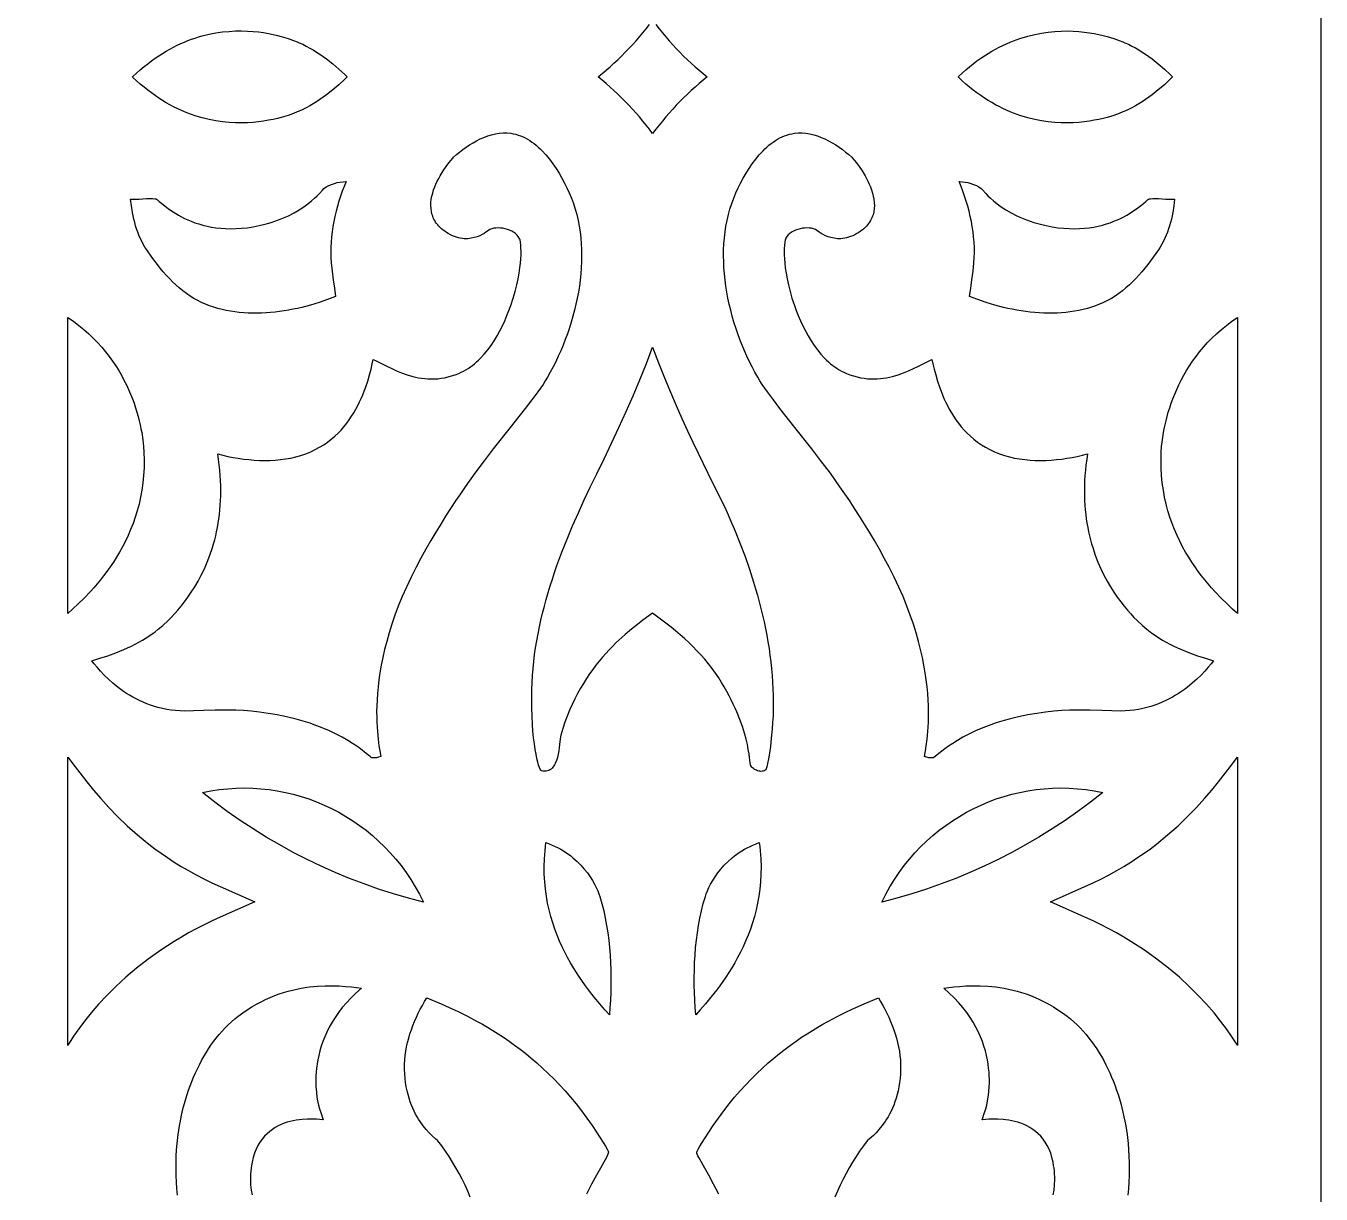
# Model space of a CAD drawing. Extents: x -375 to 375, y -1025 to 1025.
# Drawn here: x 192.5 to 270, y 266 to 335.9 of the extents above; entities that cross this region are included whole.
import ezdxf

# ---------------------------------------------------------------- set-up
doc = ezdxf.new("R2010")
doc.units = 0
doc.layers.add('LAYER_1', color=18, linetype='CONTINUOUS')
doc.layers.add('LAYER_2', color=174, linetype='CONTINUOUS')

msp = doc.modelspace()

# ---------------------------------------------------------------- linework, layer by layer
at = {"layer": 'LAYER_1'}
for points in [[(205.751, 335.628), (206.09, 335.606), (206.415, 335.573), (206.723, 335.532), (207.015, 335.482), (207.29, 335.427), (207.546, 335.368), (207.782, 335.306), (208.192, 335.183), (208.511, 335.071), (208.732, 334.983), (208.847, 334.933), (209.063, 334.834), (209.274, 334.727), (209.483, 334.614), (209.689, 334.495), (209.891, 334.369), (210.091, 334.238), (210.287, 334.101), (210.481, 333.96), (210.858, 333.663), (211.223, 333.351), (211.577, 333.027), (211.722, 332.884), (211.577, 332.741), (211.223, 332.416), (210.858, 332.104), (210.481, 331.807), (210.287, 331.666), (210.091, 331.529), (209.891, 331.398), (209.689, 331.272), (209.483, 331.153), (209.274, 331.04), (209.063, 330.933), (208.847, 330.834), (208.732, 330.784), (208.511, 330.697), (208.192, 330.584), (207.782, 330.461), (207.546, 330.399), (207.29, 330.34), (207.015, 330.285), (206.723, 330.236), (206.415, 330.194), (206.09, 330.161), (205.751, 330.139), (205.398, 330.13), (205.032, 330.135), (204.655, 330.156), (204.267, 330.194), (203.869, 330.252), (203.462, 330.331), (203.047, 330.433), (202.837, 330.493), (202.626, 330.559), (202.413, 330.632), (202.199, 330.711), (201.983, 330.798), (201.766, 330.891), (201.549, 330.993), (201.33, 331.101), (201.111, 331.218), (200.891, 331.342), (200.671, 331.475), (200.45, 331.616), (200.229, 331.766), (200.008, 331.924), (199.787, 332.092), (199.567, 332.269), (199.346, 332.456), (199.126, 332.652), (198.906, 332.858), (198.882, 332.884), (198.906, 332.909), (199.126, 333.115), (199.346, 333.311), (199.567, 333.498), (199.787, 333.675), (200.008, 333.843), (200.229, 334.001), (200.45, 334.151), (200.671, 334.292), (200.891, 334.425), (201.111, 334.55), (201.33, 334.666), (201.549, 334.775), (201.766, 334.876), (201.983, 334.969), (202.199, 335.056), (202.413, 335.135), (202.626, 335.208), (202.837, 335.274), (203.047, 335.334), (203.462, 335.436), (203.869, 335.515), (204.267, 335.573), (204.655, 335.611), (205.032, 335.632), (205.398, 335.637)], [(255.16, 335.625), (255.499, 335.604), (255.824, 335.571), (256.133, 335.53), (256.425, 335.481), (256.699, 335.426), (256.955, 335.367), (257.191, 335.306), (257.6, 335.183), (257.919, 335.071), (258.14, 334.983), (258.255, 334.933), (258.47, 334.834), (258.681, 334.728), (258.889, 334.615), (259.094, 334.495), (259.296, 334.37), (259.494, 334.239), (259.69, 334.102), (259.882, 333.96), (260.258, 333.664), (260.621, 333.351), (260.973, 333.027), (261.117, 332.884), (260.973, 332.74), (260.621, 332.416), (260.258, 332.104), (259.882, 331.807), (259.69, 331.665), (259.494, 331.529), (259.296, 331.397), (259.094, 331.272), (258.889, 331.152), (258.681, 331.039), (258.47, 330.933), (258.255, 330.834), (258.14, 330.784), (257.919, 330.696), (257.6, 330.584), (257.191, 330.461), (256.955, 330.4), (256.699, 330.341), (256.425, 330.287), (256.133, 330.238), (255.824, 330.196), (255.499, 330.164), (255.16, 330.142), (254.807, 330.133), (254.441, 330.138), (254.064, 330.159), (253.675, 330.198), (253.277, 330.256), (252.869, 330.335), (252.454, 330.437), (252.244, 330.497), (252.032, 330.563), (251.819, 330.636), (251.604, 330.715), (251.388, 330.802), (251.171, 330.895), (250.953, 330.996), (250.734, 331.105), (250.514, 331.221), (250.293, 331.345), (250.073, 331.478), (249.851, 331.619), (249.63, 331.768), (249.408, 331.927), (249.186, 332.094), (248.964, 332.271), (248.743, 332.457), (248.522, 332.653), (248.301, 332.859), (248.277, 332.884), (248.301, 332.908), (248.522, 333.114), (248.743, 333.31), (248.964, 333.496), (249.186, 333.673), (249.408, 333.841), (249.63, 333.999), (249.851, 334.149), (250.073, 334.289), (250.293, 334.422), (250.514, 334.546), (250.734, 334.663), (250.953, 334.771), (251.171, 334.872), (251.388, 334.966), (251.604, 335.052), (251.819, 335.131), (252.032, 335.204), (252.244, 335.27), (252.454, 335.33), (252.869, 335.432), (253.277, 335.511), (253.675, 335.569), (254.064, 335.608), (254.441, 335.629), (254.807, 335.634)], [(221.283, 329.53), (221.513, 329.51), (221.665, 329.484), (221.814, 329.449), (221.961, 329.406), (222.104, 329.355), (222.245, 329.296), (222.384, 329.229), (222.52, 329.155), (222.653, 329.074), (222.783, 328.986), (222.911, 328.893), (223.035, 328.793), (223.157, 328.688), (223.277, 328.578), (223.393, 328.463), (223.618, 328.219), (223.832, 327.961), (224.034, 327.689), (224.226, 327.408), (224.405, 327.12), (224.574, 326.828), (224.731, 326.534), (224.876, 326.241), (225.01, 325.952), (225.144, 325.632), (225.265, 325.307), (225.371, 324.976), (225.463, 324.64), (225.542, 324.299), (225.609, 323.954), (225.662, 323.605), (225.703, 323.252), (225.731, 322.897), (225.748, 322.539), (225.754, 322.179), (225.748, 321.818), (225.73, 321.455), (225.703, 321.091), (225.665, 320.727), (225.616, 320.364), (225.558, 320), (225.49, 319.638), (225.414, 319.277), (225.328, 318.918), (225.233, 318.561), (225.13, 318.207), (225.019, 317.856), (224.901, 317.508), (224.774, 317.165), (224.641, 316.826), (224.501, 316.492), (224.354, 316.163), (224.2, 315.84), (224.041, 315.523), (223.876, 315.212), (223.705, 314.909), (223.58, 314.7), (223.442, 314.484), (223.292, 314.262), (223.131, 314.032), (222.775, 313.551), (222.379, 313.038), (221.481, 311.908), (220.466, 310.621), (219.924, 309.913), (219.365, 309.159), (218.791, 308.357), (218.5, 307.937), (218.207, 307.504), (217.913, 307.057), (217.617, 306.597), (217.321, 306.123), (217.025, 305.635), (216.728, 305.133), (216.433, 304.615), (216.139, 304.082), (215.846, 303.534), (215.543, 302.936), (215.266, 302.35), (215.013, 301.776), (214.784, 301.215), (214.579, 300.666), (214.394, 300.131), (214.231, 299.61), (214.087, 299.102), (213.961, 298.61), (213.853, 298.132), (213.761, 297.669), (213.685, 297.223), (213.623, 296.792), (213.574, 296.378), (213.537, 295.981), (213.511, 295.602), (213.495, 295.24), (213.488, 294.896), (213.489, 294.571), (213.497, 294.265), (213.51, 293.978), (213.529, 293.71), (213.575, 293.237), (213.627, 292.847), (213.676, 292.544), (213.734, 292.212), (213.607, 292.168), (213.475, 292.138), (213.341, 292.126), (213.274, 292.129), (213.208, 292.137), (213.164, 292.158), (213.093, 292.211), (212.866, 292.394), (212.52, 292.664), (212.299, 292.823), (212.044, 292.994), (211.755, 293.175), (211.431, 293.362), (211.069, 293.552), (210.67, 293.742), (210.232, 293.929), (209.754, 294.11), (209.5, 294.198), (209.235, 294.283), (208.96, 294.364), (208.674, 294.443), (208.097, 294.583), (207.54, 294.699), (207.002, 294.791), (206.485, 294.863), (205.989, 294.917), (205.514, 294.954), (205.06, 294.977), (204.628, 294.989), (204.218, 294.991), (203.831, 294.986), (203.127, 294.963), (202.519, 294.939), (202.009, 294.93), (201.726, 294.939), (201.452, 294.96), (201.184, 294.991), (200.923, 295.032), (200.67, 295.083), (200.424, 295.143), (200.185, 295.211), (199.953, 295.286), (199.728, 295.369), (199.51, 295.459), (199.299, 295.554), (199.095, 295.655), (198.898, 295.761), (198.708, 295.872), (198.524, 295.986), (198.348, 296.103), (198.179, 296.223), (198.016, 296.345), (197.711, 296.592), (197.433, 296.841), (197.181, 297.086), (196.956, 297.323), (196.757, 297.548), (196.584, 297.755), (196.437, 297.941), (196.922, 298.085), (197.404, 298.242), (197.882, 298.414), (198.354, 298.605), (198.586, 298.707), (198.816, 298.815), (199.043, 298.928), (199.266, 299.048), (199.485, 299.173), (199.701, 299.305), (199.912, 299.444), (200.119, 299.589), (200.225, 299.668), (200.42, 299.822), (200.688, 300.051), (201.015, 300.356), (201.195, 300.538), (201.384, 300.739), (201.581, 300.96), (201.782, 301.2), (201.987, 301.461), (202.193, 301.741), (202.398, 302.041), (202.602, 302.361), (202.8, 302.702), (202.993, 303.063), (203.177, 303.444), (203.352, 303.846), (203.514, 304.269), (203.663, 304.713), (203.731, 304.942), (203.796, 305.177), (203.856, 305.417), (203.911, 305.663), (203.962, 305.913), (204.007, 306.169), (204.048, 306.431), (204.082, 306.697), (204.111, 306.969), (204.134, 307.247), (204.15, 307.529), (204.16, 307.817), (204.163, 308.111), (204.159, 308.41), (204.148, 308.714), (204.13, 309.024), (204.103, 309.339), (204.069, 309.66), (204.027, 309.986), (203.976, 310.318), (204.279, 310.242), (204.586, 310.173), (204.896, 310.111), (205.208, 310.057), (205.522, 310.012), (205.837, 309.976), (206.154, 309.949), (206.471, 309.932), (206.787, 309.926), (207.103, 309.931), (207.417, 309.948), (207.73, 309.978), (208.04, 310.02), (208.348, 310.075), (208.652, 310.145), (208.952, 310.229), (209.253, 310.331), (209.54, 310.446), (209.813, 310.574), (210.072, 310.714), (210.318, 310.864), (210.55, 311.025), (210.771, 311.194), (210.979, 311.372), (211.175, 311.558), (211.359, 311.75), (211.533, 311.948), (211.696, 312.151), (211.848, 312.358), (211.991, 312.569), (212.124, 312.782), (212.248, 312.997), (212.362, 313.212), (212.469, 313.428), (212.567, 313.643), (212.658, 313.856), (212.741, 314.066), (212.818, 314.274), (212.951, 314.675), (213.061, 315.052), (213.151, 315.4), (213.224, 315.71), (213.282, 315.978), (213.459, 315.896), (213.66, 315.795), (214.128, 315.553), (214.393, 315.423), (214.678, 315.292), (214.982, 315.168), (215.304, 315.054), (215.643, 314.956), (215.818, 314.914), (215.997, 314.879), (216.18, 314.849), (216.367, 314.827), (216.557, 314.813), (216.751, 314.807), (216.947, 314.81), (217.147, 314.823), (217.35, 314.846), (217.556, 314.881), (217.764, 314.926), (217.975, 314.984), (218.189, 315.055), (218.405, 315.139), (218.55, 315.204), (218.691, 315.276), (218.829, 315.353), (218.964, 315.436), (219.095, 315.525), (219.224, 315.62), (219.349, 315.72), (219.471, 315.824), (219.589, 315.934), (219.705, 316.048), (219.927, 316.288), (220.137, 316.544), (220.335, 316.812), (220.521, 317.092), (220.696, 317.382), (220.86, 317.679), (221.012, 317.981), (221.154, 318.287), (221.285, 318.595), (221.406, 318.902), (221.517, 319.208), (221.66, 319.639), (221.779, 320.047), (221.877, 320.433), (221.956, 320.796), (222.017, 321.134), (222.063, 321.448), (222.095, 321.737), (222.116, 322), (222.126, 322.237), (222.128, 322.447), (222.123, 322.63), (222.114, 322.786), (222.09, 323.011), (222.069, 323.118), (222.049, 323.176), (222.025, 323.231), (221.963, 323.335), (221.884, 323.429), (221.791, 323.515), (221.686, 323.591), (221.571, 323.658), (221.446, 323.715), (221.315, 323.761), (221.179, 323.798), (221.041, 323.824), (220.901, 323.84), (220.762, 323.845), (220.626, 323.839), (220.495, 323.822), (220.371, 323.794), (220.255, 323.754), (220.182, 323.701), (220.027, 323.589), (219.921, 323.521), (219.796, 323.45), (219.655, 323.381), (219.498, 323.317), (219.326, 323.263), (219.14, 323.223), (218.94, 323.201), (218.835, 323.199), (218.728, 323.202), (218.618, 323.211), (218.505, 323.228), (218.389, 323.252), (218.271, 323.285), (218.15, 323.326), (218.027, 323.376), (217.902, 323.436), (217.775, 323.506), (217.663, 323.575), (217.558, 323.646), (217.461, 323.72), (217.37, 323.795), (217.286, 323.872), (217.209, 323.951), (217.139, 324.032), (217.075, 324.114), (217.017, 324.198), (216.964, 324.283), (216.918, 324.37), (216.877, 324.457), (216.842, 324.546), (216.812, 324.636), (216.766, 324.817), (216.74, 325.002), (216.731, 325.188), (216.738, 325.375), (216.759, 325.562), (216.794, 325.749), (216.841, 325.934), (216.898, 326.117), (216.964, 326.296), (217.037, 326.472), (217.117, 326.643), (217.201, 326.808), (217.289, 326.967), (217.469, 327.262), (217.645, 327.522), (217.807, 327.74), (217.942, 327.909), (218.04, 328.023), (218.089, 328.075), (218.265, 328.231), (218.45, 328.384), (218.641, 328.533), (218.839, 328.677), (219.044, 328.813), (219.254, 328.942), (219.468, 329.061), (219.687, 329.17), (219.909, 329.267), (220.134, 329.351), (220.362, 329.42), (220.591, 329.474), (220.821, 329.511), (221.052, 329.531)], [(239.178, 329.511), (239.408, 329.474), (239.638, 329.42), (239.865, 329.351), (240.09, 329.267), (240.313, 329.17), (240.531, 329.061), (240.746, 328.942), (240.956, 328.813), (241.16, 328.677), (241.358, 328.533), (241.55, 328.384), (241.734, 328.231), (241.911, 328.075), (241.96, 328.023), (242.058, 327.909), (242.193, 327.74), (242.354, 327.522), (242.53, 327.262), (242.71, 326.967), (242.798, 326.808), (242.883, 326.643), (242.962, 326.472), (243.036, 326.296), (243.102, 326.117), (243.159, 325.934), (243.205, 325.749), (243.24, 325.562), (243.262, 325.375), (243.269, 325.188), (243.26, 325.002), (243.233, 324.817), (243.188, 324.636), (243.158, 324.546), (243.122, 324.457), (243.082, 324.37), (243.035, 324.283), (242.983, 324.198), (242.925, 324.114), (242.861, 324.032), (242.79, 323.951), (242.713, 323.872), (242.629, 323.795), (242.539, 323.72), (242.441, 323.646), (242.337, 323.575), (242.225, 323.506), (242.098, 323.436), (241.973, 323.376), (241.85, 323.326), (241.729, 323.285), (241.611, 323.252), (241.495, 323.228), (241.382, 323.211), (241.272, 323.202), (241.164, 323.199), (241.059, 323.201), (240.86, 323.223), (240.673, 323.263), (240.501, 323.317), (240.344, 323.381), (240.203, 323.45), (240.079, 323.521), (239.973, 323.589), (239.818, 323.701), (239.745, 323.754), (239.629, 323.794), (239.504, 323.822), (239.373, 323.839), (239.237, 323.845), (239.098, 323.84), (238.959, 323.824), (238.82, 323.798), (238.684, 323.761), (238.553, 323.715), (238.429, 323.658), (238.313, 323.591), (238.208, 323.515), (238.115, 323.429), (238.037, 323.335), (237.975, 323.231), (237.95, 323.176), (237.931, 323.118), (237.91, 323.011), (237.885, 322.786), (237.876, 322.63), (237.872, 322.447), (237.874, 322.237), (237.884, 322), (237.904, 321.737), (237.936, 321.448), (237.982, 321.134), (238.044, 320.796), (238.122, 320.433), (238.221, 320.047), (238.34, 319.639), (238.482, 319.208), (238.593, 318.902), (238.714, 318.595), (238.845, 318.287), (238.987, 317.981), (239.14, 317.679), (239.304, 317.382), (239.478, 317.092), (239.665, 316.812), (239.863, 316.544), (240.073, 316.288), (240.295, 316.048), (240.41, 315.934), (240.529, 315.824), (240.651, 315.72), (240.776, 315.62), (240.904, 315.525), (241.036, 315.436), (241.17, 315.353), (241.308, 315.276), (241.45, 315.204), (241.594, 315.139), (241.81, 315.055), (242.024, 314.984), (242.235, 314.926), (242.444, 314.881), (242.65, 314.846), (242.852, 314.823), (243.052, 314.81), (243.249, 314.807), (243.442, 314.813), (243.633, 314.827), (243.819, 314.849), (244.002, 314.879), (244.181, 314.914), (244.357, 314.956), (244.695, 315.054), (245.017, 315.168), (245.321, 315.292), (245.606, 315.423), (245.872, 315.553), (246.34, 315.795), (246.54, 315.896), (246.717, 315.978), (246.776, 315.71), (246.848, 315.4), (246.938, 315.052), (247.048, 314.675), (247.182, 314.274), (247.258, 314.066), (247.341, 313.856), (247.432, 313.643), (247.531, 313.428), (247.637, 313.212), (247.752, 312.997), (247.876, 312.782), (248.009, 312.569), (248.151, 312.358), (248.304, 312.151), (248.467, 311.948), (248.64, 311.75), (248.825, 311.558), (249.021, 311.372), (249.229, 311.194), (249.449, 311.025), (249.682, 310.864), (249.928, 310.714), (250.187, 310.574), (250.46, 310.446), (250.747, 310.331), (251.048, 310.229), (251.348, 310.145), (251.652, 310.075), (251.959, 310.02), (252.269, 309.978), (252.582, 309.948), (252.897, 309.931), (253.212, 309.926), (253.529, 309.932), (253.846, 309.949), (254.162, 309.976), (254.478, 310.012), (254.792, 310.057), (255.104, 310.111), (255.414, 310.173), (255.72, 310.242), (256.023, 310.318), (255.973, 309.986), (255.93, 309.66), (255.896, 309.339), (255.87, 309.024), (255.851, 308.714), (255.84, 308.41), (255.837, 308.111), (255.84, 307.817), (255.85, 307.529), (255.866, 307.247), (255.889, 306.969), (255.917, 306.697), (255.952, 306.431), (255.992, 306.169), (256.038, 305.913), (256.088, 305.663), (256.144, 305.417), (256.204, 305.177), (256.268, 304.942), (256.337, 304.713), (256.485, 304.269), (256.648, 303.846), (256.822, 303.444), (257.007, 303.063), (257.199, 302.702), (257.398, 302.361), (257.601, 302.041), (257.807, 301.741), (258.013, 301.461), (258.217, 301.2), (258.419, 300.96), (258.615, 300.739), (258.804, 300.538), (258.985, 300.356), (259.311, 300.051), (259.58, 299.822), (259.775, 299.668), (259.881, 299.589), (260.087, 299.444), (260.299, 299.305), (260.514, 299.173), (260.734, 299.048), (260.957, 298.928), (261.183, 298.815), (261.413, 298.707), (261.645, 298.605), (262.117, 298.414), (262.595, 298.242), (263.078, 298.085), (263.562, 297.941), (263.415, 297.755), (263.242, 297.548), (263.043, 297.323), (262.818, 297.086), (262.567, 296.841), (262.289, 296.592), (261.984, 296.345), (261.821, 296.223), (261.651, 296.103), (261.475, 295.986), (261.292, 295.872), (261.102, 295.761), (260.905, 295.655), (260.701, 295.554), (260.49, 295.459), (260.272, 295.369), (260.047, 295.286), (259.815, 295.211), (259.576, 295.143), (259.33, 295.083), (259.076, 295.032), (258.816, 294.991), (258.548, 294.96), (258.273, 294.939), (257.991, 294.93), (257.481, 294.939), (256.872, 294.963), (256.168, 294.986), (255.781, 294.991), (255.372, 294.989), (254.94, 294.977), (254.486, 294.954), (254.011, 294.917), (253.514, 294.863), (252.997, 294.791), (252.46, 294.699), (251.903, 294.583), (251.326, 294.443), (251.04, 294.364), (250.764, 294.283), (250.5, 294.198), (250.245, 294.11), (249.767, 293.929), (249.329, 293.742), (248.93, 293.552), (248.569, 293.362), (248.244, 293.175), (247.955, 292.994), (247.701, 292.823), (247.48, 292.664), (247.133, 292.394), (246.907, 292.211), (246.836, 292.158), (246.792, 292.137), (246.726, 292.129), (246.659, 292.126), (246.525, 292.138), (246.393, 292.168), (246.265, 292.212), (246.323, 292.544), (246.373, 292.847), (246.425, 293.237), (246.471, 293.71), (246.489, 293.978), (246.503, 294.265), (246.51, 294.571), (246.511, 294.896), (246.504, 295.24), (246.489, 295.602), (246.463, 295.981), (246.426, 296.378), (246.377, 296.792), (246.315, 297.223), (246.238, 297.669), (246.147, 298.132), (246.038, 298.61), (245.913, 299.102), (245.769, 299.61), (245.605, 300.131), (245.421, 300.666), (245.215, 301.215), (244.986, 301.776), (244.734, 302.35), (244.457, 302.936), (244.153, 303.534), (243.861, 304.082), (243.567, 304.615), (243.271, 305.133), (242.975, 305.635), (242.679, 306.123), (242.382, 306.597), (242.087, 307.057), (241.792, 307.504), (241.499, 307.937), (241.208, 308.357), (240.635, 309.159), (240.075, 309.913), (239.534, 310.621), (238.519, 311.908), (237.62, 313.038), (237.224, 313.551), (236.869, 314.032), (236.707, 314.262), (236.557, 314.484), (236.42, 314.7), (236.294, 314.909), (236.124, 315.212), (235.959, 315.523), (235.799, 315.84), (235.646, 316.163), (235.499, 316.492), (235.359, 316.826), (235.225, 317.165), (235.099, 317.508), (234.98, 317.856), (234.869, 318.207), (234.766, 318.561), (234.672, 318.918), (234.586, 319.277), (234.509, 319.638), (234.441, 320), (234.383, 320.364), (234.335, 320.727), (234.297, 321.091), (234.269, 321.455), (234.252, 321.818), (234.246, 322.179), (234.251, 322.539), (234.268, 322.897), (234.297, 323.252), (234.338, 323.605), (234.391, 323.954), (234.457, 324.299), (234.536, 324.64), (234.629, 324.976), (234.735, 325.307), (234.855, 325.632), (234.989, 325.952), (235.123, 326.241), (235.269, 326.534), (235.426, 326.828), (235.594, 327.12), (235.774, 327.408), (235.965, 327.689), (236.168, 327.961), (236.381, 328.219), (236.606, 328.463), (236.723, 328.578), (236.842, 328.688), (236.964, 328.793), (237.089, 328.893), (237.217, 328.986), (237.347, 329.074), (237.48, 329.155), (237.616, 329.229), (237.754, 329.296), (237.895, 329.355), (238.039, 329.406), (238.185, 329.449), (238.335, 329.484), (238.486, 329.51), (238.716, 329.53), (238.947, 329.531)], [(211.539, 326.332), (211.43, 326.041), (211.327, 325.746), (211.232, 325.448), (211.143, 325.148), (211.062, 324.845), (210.99, 324.539), (210.926, 324.232), (210.871, 323.924), (210.825, 323.614), (210.79, 323.303), (210.764, 322.993), (210.749, 322.682), (210.745, 322.371), (210.752, 322.061), (210.771, 321.752), (210.823, 321.248), (210.889, 320.746), (210.961, 320.244), (211.031, 319.742), (210.544, 319.556), (210.043, 319.384), (209.53, 319.228), (209.008, 319.091), (208.744, 319.029), (208.479, 318.973), (208.212, 318.922), (207.944, 318.877), (207.675, 318.838), (207.406, 318.805), (207.137, 318.778), (206.867, 318.757), (206.598, 318.743), (206.33, 318.737), (206.062, 318.737), (205.796, 318.745), (205.531, 318.761), (205.267, 318.784), (205.006, 318.815), (204.747, 318.855), (204.49, 318.904), (204.236, 318.961), (203.985, 319.027), (203.737, 319.102), (203.493, 319.187), (203.253, 319.281), (203.017, 319.385), (202.785, 319.499), (202.551, 319.629), (202.323, 319.77), (202.102, 319.922), (201.886, 320.084), (201.677, 320.255), (201.474, 320.434), (201.276, 320.622), (201.084, 320.816), (200.897, 321.017), (200.716, 321.223), (200.54, 321.434), (200.369, 321.649), (200.041, 322.088), (199.731, 322.535), (199.624, 322.701), (199.524, 322.873), (199.432, 323.049), (199.346, 323.228), (199.266, 323.412), (199.193, 323.599), (199.126, 323.788), (199.064, 323.98), (199.009, 324.174), (198.959, 324.37), (198.874, 324.766), (198.809, 325.164), (198.761, 325.561), (199.034, 325.565), (199.285, 325.575), (199.723, 325.599), (199.909, 325.606), (200.07, 325.604), (200.208, 325.59), (200.268, 325.578), (200.321, 325.561), (200.379, 325.521), (200.48, 325.436), (200.625, 325.313), (200.812, 325.16), (201.042, 324.987), (201.316, 324.8), (201.469, 324.704), (201.633, 324.608), (201.808, 324.512), (201.994, 324.419), (202.19, 324.328), (202.398, 324.241), (202.616, 324.159), (202.845, 324.082), (203.086, 324.013), (203.337, 323.951), (203.599, 323.898), (203.872, 323.855), (204.156, 323.822), (204.451, 323.802), (204.758, 323.795), (205.075, 323.801), (205.403, 323.823), (205.742, 323.86), (206.093, 323.914), (206.454, 323.986), (206.707, 324.046), (206.949, 324.111), (207.182, 324.18), (207.405, 324.253), (207.619, 324.33), (207.823, 324.41), (208.018, 324.492), (208.203, 324.577), (208.548, 324.752), (208.858, 324.931), (209.135, 325.111), (209.379, 325.288), (209.593, 325.459), (209.777, 325.62), (209.933, 325.769), (210.061, 325.901), (210.243, 326.103), (210.33, 326.199), (210.474, 326.298), (210.628, 326.383), (210.789, 326.454), (210.957, 326.511), (211.13, 326.556), (211.305, 326.589), (211.48, 326.609), (211.655, 326.619)], [(248.519, 326.609), (248.695, 326.589), (248.87, 326.556), (249.042, 326.511), (249.21, 326.454), (249.372, 326.383), (249.525, 326.298), (249.669, 326.199), (249.757, 326.103), (249.938, 325.901), (250.067, 325.769), (250.223, 325.62), (250.407, 325.459), (250.62, 325.288), (250.865, 325.111), (251.142, 324.931), (251.452, 324.752), (251.796, 324.577), (251.982, 324.492), (252.177, 324.41), (252.381, 324.33), (252.594, 324.253), (252.817, 324.18), (253.05, 324.111), (253.293, 324.046), (253.546, 323.986), (253.907, 323.914), (254.257, 323.86), (254.597, 323.823), (254.925, 323.801), (255.242, 323.795), (255.548, 323.802), (255.843, 323.822), (256.127, 323.855), (256.4, 323.898), (256.663, 323.951), (256.914, 324.013), (257.154, 324.082), (257.383, 324.159), (257.602, 324.241), (257.809, 324.328), (258.006, 324.419), (258.192, 324.512), (258.366, 324.608), (258.53, 324.704), (258.683, 324.8), (258.957, 324.987), (259.188, 325.16), (259.375, 325.313), (259.519, 325.436), (259.62, 325.521), (259.679, 325.561), (259.732, 325.578), (259.792, 325.59), (259.929, 325.604), (260.091, 325.606), (260.276, 325.599), (260.714, 325.575), (260.966, 325.565), (261.238, 325.561), (261.191, 325.164), (261.126, 324.766), (261.041, 324.37), (260.991, 324.174), (260.935, 323.98), (260.874, 323.788), (260.807, 323.599), (260.733, 323.412), (260.654, 323.228), (260.568, 323.049), (260.475, 322.873), (260.375, 322.701), (260.269, 322.535), (259.959, 322.088), (259.631, 321.649), (259.46, 321.434), (259.283, 321.223), (259.102, 321.017), (258.916, 320.816), (258.724, 320.622), (258.526, 320.434), (258.323, 320.255), (258.113, 320.084), (257.898, 319.922), (257.677, 319.77), (257.449, 319.629), (257.214, 319.499), (256.983, 319.385), (256.746, 319.281), (256.506, 319.187), (256.262, 319.102), (256.014, 319.027), (255.763, 318.961), (255.509, 318.904), (255.253, 318.855), (254.994, 318.815), (254.732, 318.784), (254.469, 318.761), (254.204, 318.745), (253.937, 318.737), (253.67, 318.737), (253.401, 318.743), (253.132, 318.757), (252.863, 318.778), (252.594, 318.805), (252.324, 318.838), (252.056, 318.877), (251.788, 318.922), (251.521, 318.973), (251.255, 319.029), (250.991, 319.091), (250.469, 319.228), (249.957, 319.384), (249.456, 319.556), (248.969, 319.742), (249.038, 320.244), (249.11, 320.746), (249.177, 321.248), (249.229, 321.752), (249.248, 322.061), (249.255, 322.371), (249.251, 322.682), (249.236, 322.993), (249.21, 323.303), (249.174, 323.614), (249.129, 323.924), (249.074, 324.232), (249.01, 324.539), (248.937, 324.845), (248.856, 325.148), (248.768, 325.448), (248.672, 325.746), (248.569, 326.041), (248.46, 326.332), (248.345, 326.619)], [(195.339, 318.255), (195.661, 318.013), (195.967, 317.765), (196.257, 317.509), (196.531, 317.248), (196.79, 316.982), (197.035, 316.711), (197.265, 316.436), (197.481, 316.158), (197.684, 315.877), (197.874, 315.595), (198.051, 315.311), (198.216, 315.027), (198.369, 314.743), (198.51, 314.46), (198.641, 314.179), (198.761, 313.899), (198.87, 313.623), (198.97, 313.35), (199.061, 313.081), (199.142, 312.817), (199.215, 312.558), (199.28, 312.306), (199.337, 312.061), (199.386, 311.823), (199.429, 311.593), (199.496, 311.162), (199.539, 310.771), (199.564, 310.427), (199.577, 309.947), (199.57, 309.48), (199.544, 309.024), (199.5, 308.579), (199.439, 308.146), (199.361, 307.725), (199.269, 307.315), (199.162, 306.916), (199.043, 306.529), (198.911, 306.153), (198.768, 305.789), (198.616, 305.437), (198.454, 305.095), (198.284, 304.765), (198.107, 304.447), (197.924, 304.14), (197.736, 303.844), (197.544, 303.56), (197.349, 303.287), (197.152, 303.026), (196.954, 302.775), (196.756, 302.537), (196.559, 302.309), (196.364, 302.093), (195.985, 301.694), (195.625, 301.341), (195.294, 301.033), (195, 300.77), (195, 318.488)], [(265, 300.769), (264.705, 301.033), (264.374, 301.341), (264.015, 301.694), (263.635, 302.093), (263.44, 302.309), (263.243, 302.537), (263.045, 302.775), (262.847, 303.026), (262.65, 303.287), (262.455, 303.56), (262.263, 303.844), (262.076, 304.14), (261.893, 304.447), (261.716, 304.765), (261.546, 305.095), (261.384, 305.437), (261.231, 305.789), (261.088, 306.153), (260.957, 306.529), (260.837, 306.916), (260.731, 307.315), (260.638, 307.725), (260.561, 308.146), (260.5, 308.579), (260.456, 309.024), (260.43, 309.48), (260.423, 309.947), (260.436, 310.427), (260.46, 310.771), (260.504, 311.162), (260.57, 311.593), (260.613, 311.823), (260.663, 312.061), (260.72, 312.306), (260.785, 312.558), (260.858, 312.817), (260.939, 313.081), (261.029, 313.35), (261.129, 313.623), (261.239, 313.899), (261.359, 314.179), (261.489, 314.46), (261.631, 314.743), (261.784, 315.027), (261.948, 315.311), (262.126, 315.595), (262.315, 315.877), (262.518, 316.158), (262.734, 316.436), (262.965, 316.711), (263.209, 316.982), (263.468, 317.248), (263.743, 317.509), (264.033, 317.765), (264.339, 318.013), (264.661, 318.255), (265, 318.488)], [(230.357, 315.766), (230.713, 314.873), (231.065, 314.021), (231.412, 313.21), (231.753, 312.44), (232.085, 311.709), (232.408, 311.017), (232.72, 310.364), (233.305, 309.169), (233.826, 308.119), (234.272, 307.209), (234.463, 306.805), (234.63, 306.434), (234.944, 305.695), (235.244, 304.945), (235.529, 304.185), (235.796, 303.416), (236.046, 302.64), (236.163, 302.249), (236.275, 301.856), (236.382, 301.462), (236.483, 301.067), (236.579, 300.67), (236.668, 300.272), (236.752, 299.873), (236.829, 299.473), (236.9, 299.073), (236.965, 298.671), (237.022, 298.27), (237.073, 297.867), (237.116, 297.465), (237.152, 297.062), (237.181, 296.659), (237.201, 296.256), (237.214, 295.853), (237.219, 295.45), (237.215, 295.048), (237.204, 294.646), (237.183, 294.245), (237.154, 293.845), (237.102, 293.297), (237.046, 292.817), (236.99, 292.407), (236.935, 292.067), (236.883, 291.798), (236.836, 291.599), (236.798, 291.47), (236.782, 291.433), (236.77, 291.414), (236.723, 291.377), (236.67, 291.351), (236.612, 291.332), (236.549, 291.323), (236.484, 291.321), (236.416, 291.326), (236.348, 291.338), (236.279, 291.357), (236.212, 291.382), (236.147, 291.412), (236.085, 291.447), (236.028, 291.487), (235.976, 291.531), (235.93, 291.578), (235.892, 291.629), (235.863, 291.683), (235.85, 291.737), (235.837, 291.835), (235.8, 292.156), (235.77, 292.375), (235.727, 292.633), (235.67, 292.926), (235.594, 293.253), (235.496, 293.613), (235.374, 294.005), (235.225, 294.425), (235.044, 294.874), (234.942, 295.108), (234.83, 295.349), (234.709, 295.595), (234.579, 295.848), (234.439, 296.107), (234.288, 296.371), (234.126, 296.64), (233.953, 296.915), (233.76, 297.203), (233.557, 297.484), (233.344, 297.758), (233.123, 298.025), (232.893, 298.286), (232.656, 298.54), (232.411, 298.788), (232.161, 299.031), (231.904, 299.267), (231.643, 299.499), (231.377, 299.725), (231.107, 299.946), (230.557, 300.374), (230, 300.784), (229.424, 300.367), (229.093, 300.116), (228.739, 299.834), (228.367, 299.521), (227.983, 299.174), (227.787, 298.987), (227.59, 298.791), (227.393, 298.586), (227.195, 298.372), (226.997, 298.147), (226.801, 297.913), (226.606, 297.669), (226.414, 297.415), (226.224, 297.15), (226.038, 296.874), (225.856, 296.588), (225.679, 296.29), (225.507, 295.981), (225.341, 295.661), (225.182, 295.328), (225.029, 294.984), (224.885, 294.628), (224.748, 294.259), (224.621, 293.878), (224.504, 293.483), (224.483, 293.386), (224.465, 293.258), (224.429, 292.931), (224.407, 292.745), (224.38, 292.549), (224.344, 292.351), (224.3, 292.156), (224.243, 291.968), (224.172, 291.795), (224.131, 291.715), (224.086, 291.641), (224.036, 291.573), (223.982, 291.512), (223.922, 291.458), (223.857, 291.413), (223.787, 291.377), (223.711, 291.351), (223.629, 291.335), (223.54, 291.33), (223.445, 291.337), (223.343, 291.356), (223.328, 291.365), (223.31, 291.383), (223.271, 291.449), (223.226, 291.553), (223.178, 291.696), (223.127, 291.876), (223.075, 292.093), (223.023, 292.347), (222.972, 292.638), (222.924, 292.964), (222.88, 293.325), (222.842, 293.722), (222.81, 294.153), (222.786, 294.618), (222.771, 295.117), (222.767, 295.649), (222.774, 296.213), (222.79, 296.633), (222.814, 297.053), (222.848, 297.472), (222.89, 297.89), (222.942, 298.307), (223.002, 298.723), (223.069, 299.139), (223.145, 299.553), (223.229, 299.967), (223.32, 300.379), (223.417, 300.79), (223.522, 301.2), (223.633, 301.609), (223.751, 302.017), (223.874, 302.423), (224.004, 302.828), (224.139, 303.232), (224.279, 303.634), (224.574, 304.434), (224.886, 305.227), (225.214, 306.014), (225.556, 306.793), (225.909, 307.565), (226.271, 308.329), (226.64, 309.084), (227.098, 310.018), (227.548, 310.957), (227.988, 311.901), (228.417, 312.849), (228.834, 313.803), (229.238, 314.763), (229.627, 315.729), (230, 316.701)], [(195.448, 291.587), (196.143, 290.695), (196.543, 290.204), (196.982, 289.691), (197.462, 289.161), (197.987, 288.618), (198.559, 288.067), (199.182, 287.515), (199.857, 286.965), (200.216, 286.692), (200.589, 286.422), (200.977, 286.156), (201.38, 285.893), (201.798, 285.634), (202.232, 285.381), (202.682, 285.133), (203.148, 284.892), (203.632, 284.658), (204.132, 284.432), (206.194, 283.513), (204.132, 282.594), (203.637, 282.367), (203.157, 282.134), (202.691, 281.894), (202.239, 281.648), (201.802, 281.397), (201.378, 281.141), (200.574, 280.618), (199.823, 280.082), (199.126, 279.54), (198.482, 278.994), (197.889, 278.449), (197.346, 277.911), (196.853, 277.383), (196.408, 276.871), (196.01, 276.377), (195.658, 275.908), (195.351, 275.467), (195.088, 275.059), (195, 274.91), (195, 292.166)], [(265, 274.909), (264.911, 275.059), (264.648, 275.467), (264.341, 275.908), (263.99, 276.377), (263.592, 276.871), (263.146, 277.383), (262.653, 277.911), (262.111, 278.449), (261.518, 278.994), (260.873, 279.54), (260.176, 280.082), (259.426, 280.618), (258.621, 281.141), (258.197, 281.397), (257.76, 281.648), (257.308, 281.894), (256.843, 282.134), (256.362, 282.367), (255.868, 282.594), (253.806, 283.513), (255.868, 284.432), (256.368, 284.658), (256.851, 284.892), (257.318, 285.133), (257.768, 285.381), (258.202, 285.634), (258.62, 285.893), (259.023, 286.156), (259.41, 286.422), (259.783, 286.692), (260.142, 286.965), (260.818, 287.515), (261.44, 288.067), (262.012, 288.618), (262.537, 289.161), (263.018, 289.691), (263.456, 290.204), (263.856, 290.695), (264.551, 291.587), (265, 292.167)], [(206.072, 290.314), (206.566, 290.282), (207.057, 290.23), (207.543, 290.157), (208.025, 290.063), (208.502, 289.95), (208.973, 289.818), (209.437, 289.666), (209.895, 289.495), (210.345, 289.306), (210.787, 289.098), (211.22, 288.872), (211.644, 288.628), (212.058, 288.366), (212.462, 288.088), (212.855, 287.792), (213.236, 287.479), (213.605, 287.151), (213.961, 286.806), (214.304, 286.445), (214.633, 286.068), (214.948, 285.677), (215.248, 285.27), (215.532, 284.849), (215.799, 284.413), (216.05, 283.963), (216.284, 283.499), (215.384, 283.734), (214.492, 283.993), (213.608, 284.277), (212.732, 284.584), (211.866, 284.915), (211.009, 285.27), (210.162, 285.647), (209.326, 286.048), (208.5, 286.471), (207.686, 286.917), (206.884, 287.386), (206.094, 287.876), (205.317, 288.388), (204.552, 288.922), (203.802, 289.478), (203.066, 290.054), (203.569, 290.153), (204.072, 290.229), (204.574, 290.283), (205.075, 290.314), (205.575, 290.325)], [(254.924, 290.314), (255.425, 290.283), (255.928, 290.229), (256.431, 290.153), (256.934, 290.054), (256.197, 289.478), (255.447, 288.922), (254.683, 288.388), (253.906, 287.876), (253.116, 287.386), (252.313, 286.917), (251.499, 286.471), (250.674, 286.048), (249.837, 285.647), (248.991, 285.27), (248.134, 284.915), (247.267, 284.584), (246.392, 284.277), (245.508, 283.993), (244.615, 283.734), (243.715, 283.499), (243.949, 283.963), (244.2, 284.413), (244.468, 284.849), (244.752, 285.27), (245.052, 285.677), (245.366, 286.068), (245.695, 286.445), (246.038, 286.806), (246.395, 287.151), (246.764, 287.479), (247.145, 287.792), (247.537, 288.088), (247.941, 288.366), (248.355, 288.628), (248.779, 288.872), (249.212, 289.098), (249.654, 289.306), (250.104, 289.495), (250.562, 289.666), (251.027, 289.818), (251.498, 289.95), (251.974, 290.063), (252.456, 290.157), (252.943, 290.23), (253.433, 290.282), (253.928, 290.314), (254.425, 290.325)], [(223.81, 286.988), (223.993, 286.912), (224.17, 286.83), (224.341, 286.744), (224.505, 286.654), (224.663, 286.56), (224.814, 286.462), (224.96, 286.361), (225.099, 286.257), (225.233, 286.15), (225.482, 285.931), (225.709, 285.705), (225.914, 285.475), (226.097, 285.244), (226.26, 285.016), (226.403, 284.791), (226.527, 284.574), (226.632, 284.367), (226.719, 284.173), (226.789, 283.994), (226.843, 283.833), (226.965, 283.406), (227.073, 282.975), (227.167, 282.54), (227.249, 282.102), (227.319, 281.661), (227.377, 281.217), (227.424, 280.772), (227.46, 280.325), (227.485, 279.877), (227.501, 279.428), (227.507, 278.979), (227.505, 278.53), (227.494, 278.082), (227.475, 277.635), (227.448, 277.189), (227.415, 276.745), (227.146, 277.05), (226.841, 277.403), (226.51, 277.803), (226.16, 278.249), (225.981, 278.49), (225.8, 278.741), (225.619, 279.004), (225.439, 279.279), (225.26, 279.565), (225.085, 279.862), (224.913, 280.17), (224.746, 280.489), (224.585, 280.819), (224.432, 281.16), (224.286, 281.513), (224.15, 281.876), (224.024, 282.249), (223.909, 282.634), (223.807, 283.029), (223.718, 283.435), (223.644, 283.852), (223.585, 284.279), (223.543, 284.716), (223.518, 285.164), (223.513, 285.623), (223.527, 286.091), (223.562, 286.57), (223.588, 286.813), (223.619, 287.059)], [(236.411, 286.813), (236.437, 286.57), (236.472, 286.091), (236.487, 285.623), (236.481, 285.164), (236.457, 284.716), (236.415, 284.279), (236.356, 283.852), (236.282, 283.435), (236.193, 283.029), (236.09, 282.634), (235.976, 282.249), (235.85, 281.876), (235.713, 281.513), (235.568, 281.16), (235.414, 280.819), (235.253, 280.489), (235.087, 280.17), (234.915, 279.862), (234.739, 279.565), (234.561, 279.279), (234.381, 279.004), (234.2, 278.741), (234.019, 278.49), (233.84, 278.249), (233.49, 277.803), (233.158, 277.403), (232.854, 277.05), (232.585, 276.745), (232.551, 277.189), (232.525, 277.635), (232.506, 278.082), (232.495, 278.53), (232.492, 278.979), (232.499, 279.428), (232.514, 279.877), (232.54, 280.325), (232.576, 280.772), (232.622, 281.217), (232.68, 281.661), (232.75, 282.102), (232.832, 282.54), (232.927, 282.975), (233.035, 283.406), (233.157, 283.833), (233.21, 283.994), (233.281, 284.173), (233.368, 284.367), (233.473, 284.574), (233.597, 284.791), (233.739, 285.016), (233.902, 285.244), (234.086, 285.475), (234.29, 285.705), (234.517, 285.931), (234.767, 286.15), (234.9, 286.257), (235.04, 286.361), (235.185, 286.462), (235.337, 286.56), (235.495, 286.654), (235.659, 286.744), (235.829, 286.83), (236.006, 286.912), (236.19, 286.988), (236.38, 287.059)]]:
    msp.add_lwpolyline(points, close=True, dxfattribs=at)
for points in [[(230.189, 336.016), (230.383, 335.768), (230.582, 335.524), (230.785, 335.283), (230.991, 335.045), (231.202, 334.811), (231.417, 334.581), (231.636, 334.355), (231.858, 334.132), (232.085, 333.914), (232.314, 333.7), (232.547, 333.489), (232.784, 333.283), (233.024, 333.082), (233.267, 332.884), (233.024, 332.685), (232.784, 332.484), (232.547, 332.278), (232.314, 332.068), (232.085, 331.853), (231.858, 331.635), (231.636, 331.412), (231.417, 331.186), (231.202, 330.956), (230.991, 330.722), (230.785, 330.485), (230.582, 330.244), (230.383, 329.999), (230.189, 329.752), (230, 329.501), (229.81, 329.752), (229.616, 329.999), (229.418, 330.244), (229.215, 330.485), (229.008, 330.722), (228.797, 330.956), (228.582, 331.186), (228.364, 331.412), (228.141, 331.635), (227.915, 331.853), (227.685, 332.068), (227.452, 332.278), (227.216, 332.484), (226.976, 332.685), (226.733, 332.884), (226.976, 333.082), (227.216, 333.283), (227.452, 333.489), (227.685, 333.7), (227.915, 333.914), (228.141, 334.132), (228.364, 334.355), (228.582, 334.581), (228.797, 334.811), (229.008, 335.045), (229.215, 335.283), (229.418, 335.524), (229.616, 335.768), (229.81, 336.016)], [(201.572, 265.962), (201.534, 266.348), (201.506, 266.735), (201.489, 267.122), (201.483, 267.51), (201.486, 267.897), (201.499, 268.283), (201.521, 268.666), (201.552, 269.047), (201.611, 269.578), (201.649, 269.844), (201.692, 270.112), (201.741, 270.38), (201.795, 270.648), (201.855, 270.916), (201.92, 271.184), (201.991, 271.45), (202.067, 271.716), (202.149, 271.98), (202.236, 272.243), (202.329, 272.503), (202.428, 272.762), (202.533, 273.017), (202.643, 273.27), (202.759, 273.519), (202.88, 273.765), (203.008, 274.007), (203.141, 274.245), (203.28, 274.479), (203.425, 274.707), (203.575, 274.931), (203.732, 275.149), (203.894, 275.361), (204.063, 275.568), (204.237, 275.768), (204.417, 275.962), (204.603, 276.148), (204.796, 276.327), (204.994, 276.499), (205.198, 276.663), (205.472, 276.866), (205.746, 277.054), (206.02, 277.228), (206.295, 277.388), (206.569, 277.534), (206.842, 277.668), (207.115, 277.79), (207.386, 277.9), (207.655, 277.998), (207.922, 278.086), (208.187, 278.164), (208.449, 278.232), (208.708, 278.29), (208.964, 278.34), (209.216, 278.382), (209.463, 278.416), (209.706, 278.443), (209.944, 278.464), (210.405, 278.486), (210.842, 278.489), (211.252, 278.475), (211.633, 278.448), (211.982, 278.414), (212.574, 278.336), (212.25, 278.052), (211.953, 277.765), (211.68, 277.475), (211.431, 277.183), (211.205, 276.89), (211, 276.596), (210.816, 276.303), (210.651, 276.01), (210.506, 275.72), (210.378, 275.432), (210.266, 275.148), (210.17, 274.867), (210.089, 274.592), (210.022, 274.323), (209.967, 274.06), (209.924, 273.804), (209.892, 273.557), (209.869, 273.318), (209.855, 273.089), (209.849, 272.871), (209.849, 272.663), (209.855, 272.468), (209.88, 272.116), (209.916, 271.822), (209.955, 271.591), (210.008, 271.344), (210.069, 271.119), (210.139, 270.897), (210.286, 270.455), (210.081, 270.482), (209.884, 270.498), (209.637, 270.509), (209.347, 270.507), (209.026, 270.487), (208.856, 270.468), (208.681, 270.442), (208.502, 270.408), (208.322, 270.366), (208.14, 270.315), (207.958, 270.254), (207.777, 270.182), (207.598, 270.099), (207.422, 270.003), (207.251, 269.894), (207.086, 269.772), (206.927, 269.635), (206.776, 269.482), (206.634, 269.313), (206.503, 269.128), (206.383, 268.925), (206.275, 268.703), (206.181, 268.462), (206.101, 268.201), (206.038, 267.92), (206.006, 267.738), (205.981, 267.561), (205.962, 267.386), (205.949, 267.215), (205.941, 267.048), (205.938, 266.884), (205.949, 266.566), (205.98, 266.262), (206.029, 265.971)], [(253.97, 265.971), (254.019, 266.262), (254.05, 266.566), (254.061, 266.884), (254.059, 267.048), (254.051, 267.215), (254.038, 267.386), (254.018, 267.561), (253.993, 267.738), (253.962, 267.92), (253.898, 268.201), (253.819, 268.462), (253.725, 268.703), (253.617, 268.925), (253.497, 269.128), (253.365, 269.313), (253.223, 269.482), (253.073, 269.635), (252.914, 269.772), (252.748, 269.894), (252.577, 270.003), (252.402, 270.099), (252.223, 270.182), (252.042, 270.254), (251.86, 270.315), (251.678, 270.366), (251.497, 270.408), (251.319, 270.442), (251.144, 270.468), (250.974, 270.487), (250.652, 270.507), (250.363, 270.509), (250.115, 270.498), (249.918, 270.482), (249.713, 270.455), (249.86, 270.897), (249.931, 271.119), (249.991, 271.344), (250.045, 271.591), (250.083, 271.822), (250.119, 272.116), (250.144, 272.468), (250.15, 272.663), (250.151, 272.871), (250.144, 273.089), (250.13, 273.318), (250.108, 273.557), (250.075, 273.804), (250.032, 274.06), (249.978, 274.323), (249.91, 274.592), (249.829, 274.867), (249.733, 275.148), (249.622, 275.432), (249.494, 275.72), (249.348, 276.01), (249.184, 276.303), (249, 276.596), (248.795, 276.89), (248.568, 277.183), (248.319, 277.475), (248.046, 277.765), (247.749, 278.052), (247.426, 278.336), (248.017, 278.414), (248.366, 278.448), (248.748, 278.475), (249.158, 278.489), (249.595, 278.486), (250.055, 278.464), (250.293, 278.443), (250.536, 278.416), (250.784, 278.382), (251.036, 278.34), (251.291, 278.29), (251.55, 278.232), (251.812, 278.164), (252.077, 278.086), (252.344, 277.998), (252.614, 277.9), (252.885, 277.79), (253.157, 277.668), (253.431, 277.534), (253.705, 277.388), (253.979, 277.228), (254.254, 277.054), (254.528, 276.866), (254.801, 276.663), (255.006, 276.499), (255.204, 276.327), (255.396, 276.148), (255.582, 275.962), (255.763, 275.768), (255.937, 275.568), (256.105, 275.361), (256.268, 275.149), (256.424, 274.931), (256.575, 274.707), (256.72, 274.479), (256.859, 274.245), (256.992, 274.007), (257.119, 273.765), (257.241, 273.519), (257.357, 273.27), (257.467, 273.017), (257.571, 272.762), (257.67, 272.503), (257.763, 272.243), (257.851, 271.98), (257.933, 271.716), (258.009, 271.45), (258.08, 271.184), (258.145, 270.916), (258.205, 270.648), (258.259, 270.38), (258.307, 270.112), (258.351, 269.844), (258.388, 269.578), (258.448, 269.047), (258.478, 268.666), (258.501, 268.283), (258.513, 267.897), (258.517, 267.51), (258.51, 267.122), (258.493, 266.735), (258.466, 266.348), (258.427, 265.962)], [(219.089, 265.838), (218.937, 266.199), (218.776, 266.556), (218.604, 266.908), (218.423, 267.254), (218.233, 267.596), (218.034, 267.931), (217.827, 268.26), (217.61, 268.582), (217.385, 268.898), (217.152, 269.205), (217.112, 269.243), (217.034, 269.31), (216.788, 269.531), (216.63, 269.687), (216.458, 269.877), (216.277, 270.099), (216.091, 270.357), (215.999, 270.499), (215.908, 270.65), (215.819, 270.81), (215.733, 270.98), (215.649, 271.159), (215.57, 271.347), (215.496, 271.546), (215.428, 271.754), (215.365, 271.972), (215.31, 272.2), (215.262, 272.439), (215.222, 272.688), (215.192, 272.947), (215.171, 273.218), (215.161, 273.499), (215.162, 273.791), (215.174, 274.053), (215.198, 274.315), (215.234, 274.575), (215.28, 274.835), (215.337, 275.094), (215.404, 275.35), (215.48, 275.605), (215.564, 275.858), (215.657, 276.108), (215.758, 276.355), (215.865, 276.6), (215.979, 276.841), (216.099, 277.078), (216.224, 277.312), (216.354, 277.541), (216.489, 277.766), (217.34, 277.405), (217.83, 277.189), (218.358, 276.945), (218.918, 276.669), (219.508, 276.357), (219.812, 276.188), (220.123, 276.008), (220.438, 275.817), (220.758, 275.616), (221.081, 275.403), (221.409, 275.179), (221.739, 274.942), (222.072, 274.693), (222.407, 274.431), (222.743, 274.155), (223.08, 273.865), (223.417, 273.561), (223.755, 273.242), (224.091, 272.908), (224.426, 272.559), (224.76, 272.193), (225.091, 271.811), (225.419, 271.413), (225.744, 270.996), (226.065, 270.562), (226.376, 270.123), (226.642, 269.733), (226.864, 269.395), (227.043, 269.11), (227.181, 268.879), (227.277, 268.704), (227.335, 268.585), (227.355, 268.525), (227.348, 268.475), (227.325, 268.406), (227.285, 268.318), (227.231, 268.211), (227.081, 267.936), (226.88, 267.58), (226.635, 267.143), (226.353, 266.621), (226.039, 266.013)], [(233.96, 266.013), (233.647, 266.621), (233.365, 267.143), (233.12, 267.58), (232.919, 267.936), (232.768, 268.211), (232.714, 268.318), (232.675, 268.406), (232.651, 268.475), (232.644, 268.525), (232.664, 268.585), (232.722, 268.704), (232.819, 268.879), (232.956, 269.11), (233.135, 269.395), (233.357, 269.733), (233.623, 270.123), (233.934, 270.562), (234.255, 270.996), (234.58, 271.413), (234.909, 271.811), (235.24, 272.193), (235.573, 272.559), (235.908, 272.908), (236.245, 273.242), (236.582, 273.561), (236.92, 273.865), (237.257, 274.155), (237.593, 274.431), (237.928, 274.693), (238.26, 274.942), (238.591, 275.179), (238.918, 275.403), (239.242, 275.616), (239.562, 275.817), (239.877, 276.008), (240.187, 276.188), (240.491, 276.357), (241.081, 276.669), (241.642, 276.945), (242.17, 277.189), (242.66, 277.405), (243.51, 277.766), (243.645, 277.541), (243.775, 277.312), (243.901, 277.078), (244.021, 276.841), (244.135, 276.6), (244.242, 276.355), (244.342, 276.108), (244.435, 275.858), (244.52, 275.605), (244.596, 275.35), (244.662, 275.094), (244.719, 274.835), (244.766, 274.575), (244.801, 274.315), (244.825, 274.053), (244.838, 273.791), (244.839, 273.499), (244.828, 273.218), (244.808, 272.947), (244.777, 272.688), (244.738, 272.439), (244.69, 272.2), (244.634, 271.972), (244.572, 271.754), (244.503, 271.546), (244.429, 271.347), (244.35, 271.159), (244.267, 270.98), (244.181, 270.81), (244.092, 270.65), (244.001, 270.499), (243.908, 270.357), (243.723, 270.099), (243.541, 269.877), (243.369, 269.687), (243.212, 269.531), (242.965, 269.31), (242.887, 269.243), (242.847, 269.205), (242.614, 268.898), (242.389, 268.582), (242.173, 268.26), (241.965, 267.931), (241.766, 267.596), (241.576, 267.254), (241.395, 266.908), (241.224, 266.556), (241.062, 266.199), (240.91, 265.838)]]:
    msp.add_lwpolyline(points, dxfattribs=at)
at = {"layer": 'LAYER_2'}
msp.add_lwpolyline([(-270, 940), (-270, -940), (270, -940), (270, 940)], close=True, dxfattribs=at)

doc.saveas('drawing.dxf')
